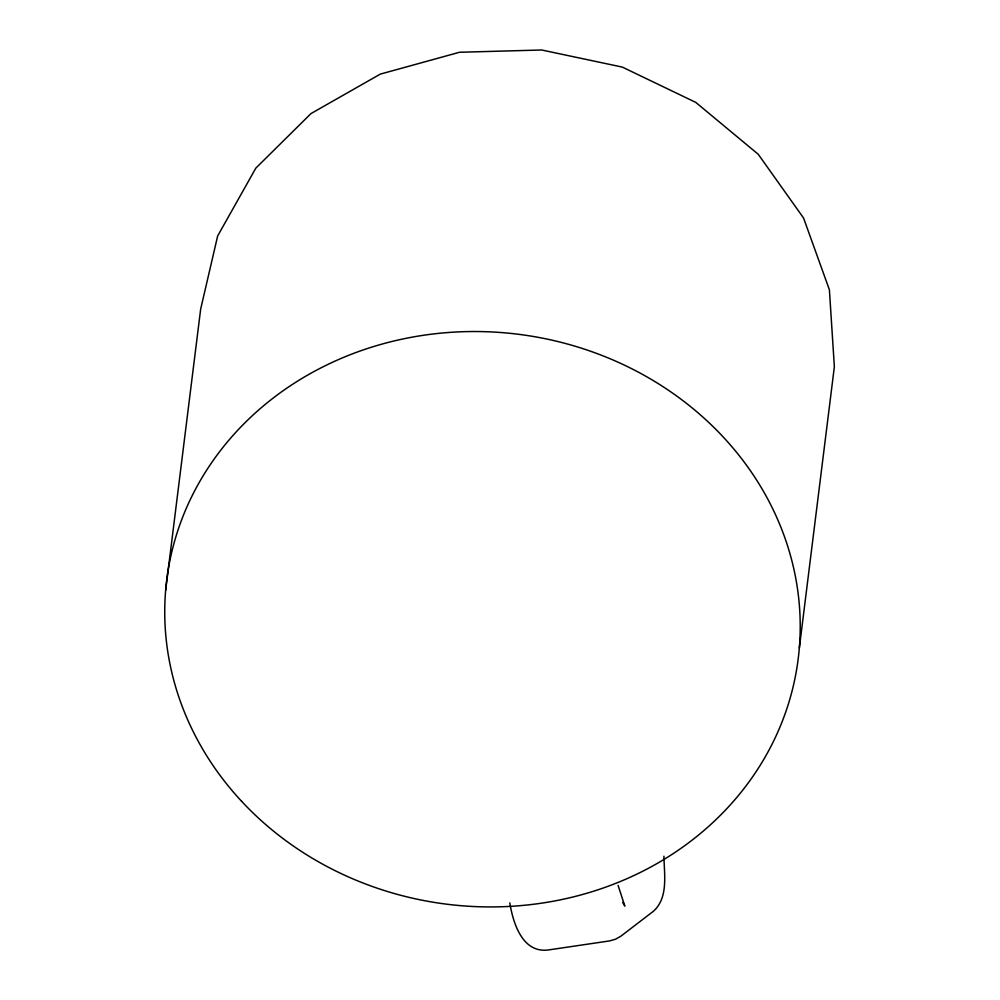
<?xml version="1.0" encoding="UTF-8"?>
<svg xmlns="http://www.w3.org/2000/svg" width="1000" height="1000" viewBox="0 0 1000 1000"><rect width="100%" height="100%" fill="white"/><g stroke="black" fill="none" stroke-linecap="round" stroke-linejoin="round"><path stroke-width="1.5" d="M165.637 590.363L200.675 309.05L217.662 235.95L255.825 168.137L311.025 113.55L380.312 74.112L459.525 52.263L541.725 50L622.3 67.088L695.775 102.387L758.25 154.288L803.562 218.025L829.4 289.812L834.362 366.763L799.325 648.088M622.638 902.412L624.85 906.087L618.075 885.375M509.812 902.862C513.1 923.3 522.612 953.988 549.125 949.85L609.4 940.938L615.525 939.237L620.988 936.1L653.45 911.225C668.625 897.537 664.163 874.388 663.938 856.213M241.537 801.225A318.188 287.2 7.1 0 0 782.337 721.188A318.188 287.2 7.1 0 0 423.562 335.262A318.188 287.2 7.1 0 0 241.537 801.225"/></g></svg>
